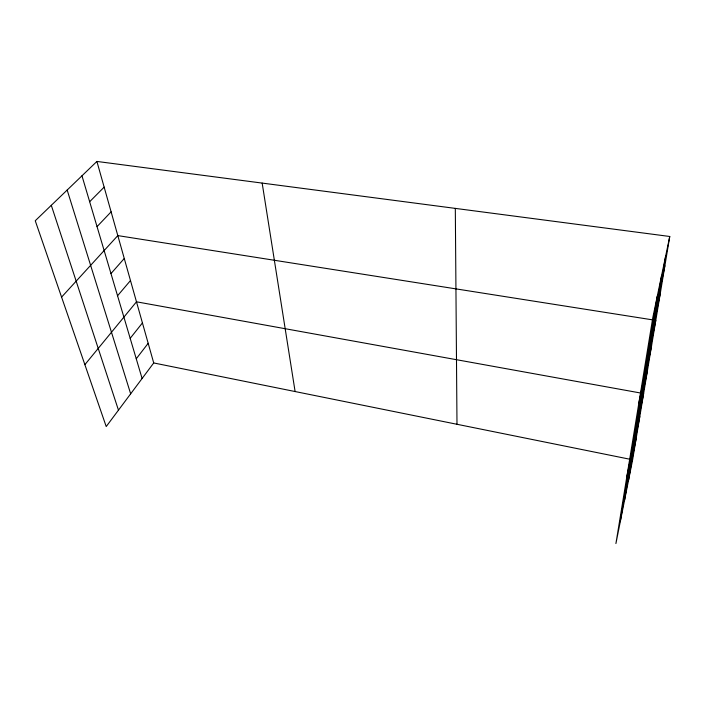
<?xml version="1.0" encoding="UTF-8"?>
<svg xmlns="http://www.w3.org/2000/svg" width="705" height="705" viewBox="0 0 705 705"><rect width="100%" height="100%" fill="white"/><g stroke="black" fill="none" stroke-linecap="round" stroke-linejoin="round"><path stroke-width="1.06" d="M620.259 521.77L657.272 296.215M624.559 500.206L661.651 275.241M628.569 480.087L665.705 255.862M669.75 236.483L632.623 459.792L615.914 543.564L652.804 317.62L669.75 236.483L96.902 161.436L35.25 220.753L106.217 426.551L153.716 362.952L96.902 161.436M632.077 458.937L636.139 438.642M626.719 477.417L643.63 393.557M635.734 436.862L639.805 416.584M647.472 365.93L651.57 345.847M643.427 390.394L647.516 370.222M638.783 403.489L655.8 320.37M660.814 285.393L664.877 265.776M656.152 313.513L660.233 293.712M136.25 358.783L148.182 343.291M130.187 338.338L142.436 322.916M84.873 364.661L136.479 301.802L640.448 392.985M117.559 295.765L130.487 280.537M110.976 273.584L124.265 258.488M61.582 297.113L117.814 235.602L652.566 319.858M97.043 226.622L111.117 211.835M89.658 201.718L104.146 187.133M153.716 362.952L629.468 459.158M51.298 205.314L118.466 410.151M67.169 190.042L130.663 393.831M81.965 175.801L142.102 378.506M262.163 183.088L295.104 391.539M455.315 208.389L456.99 424.278"/></g></svg>
